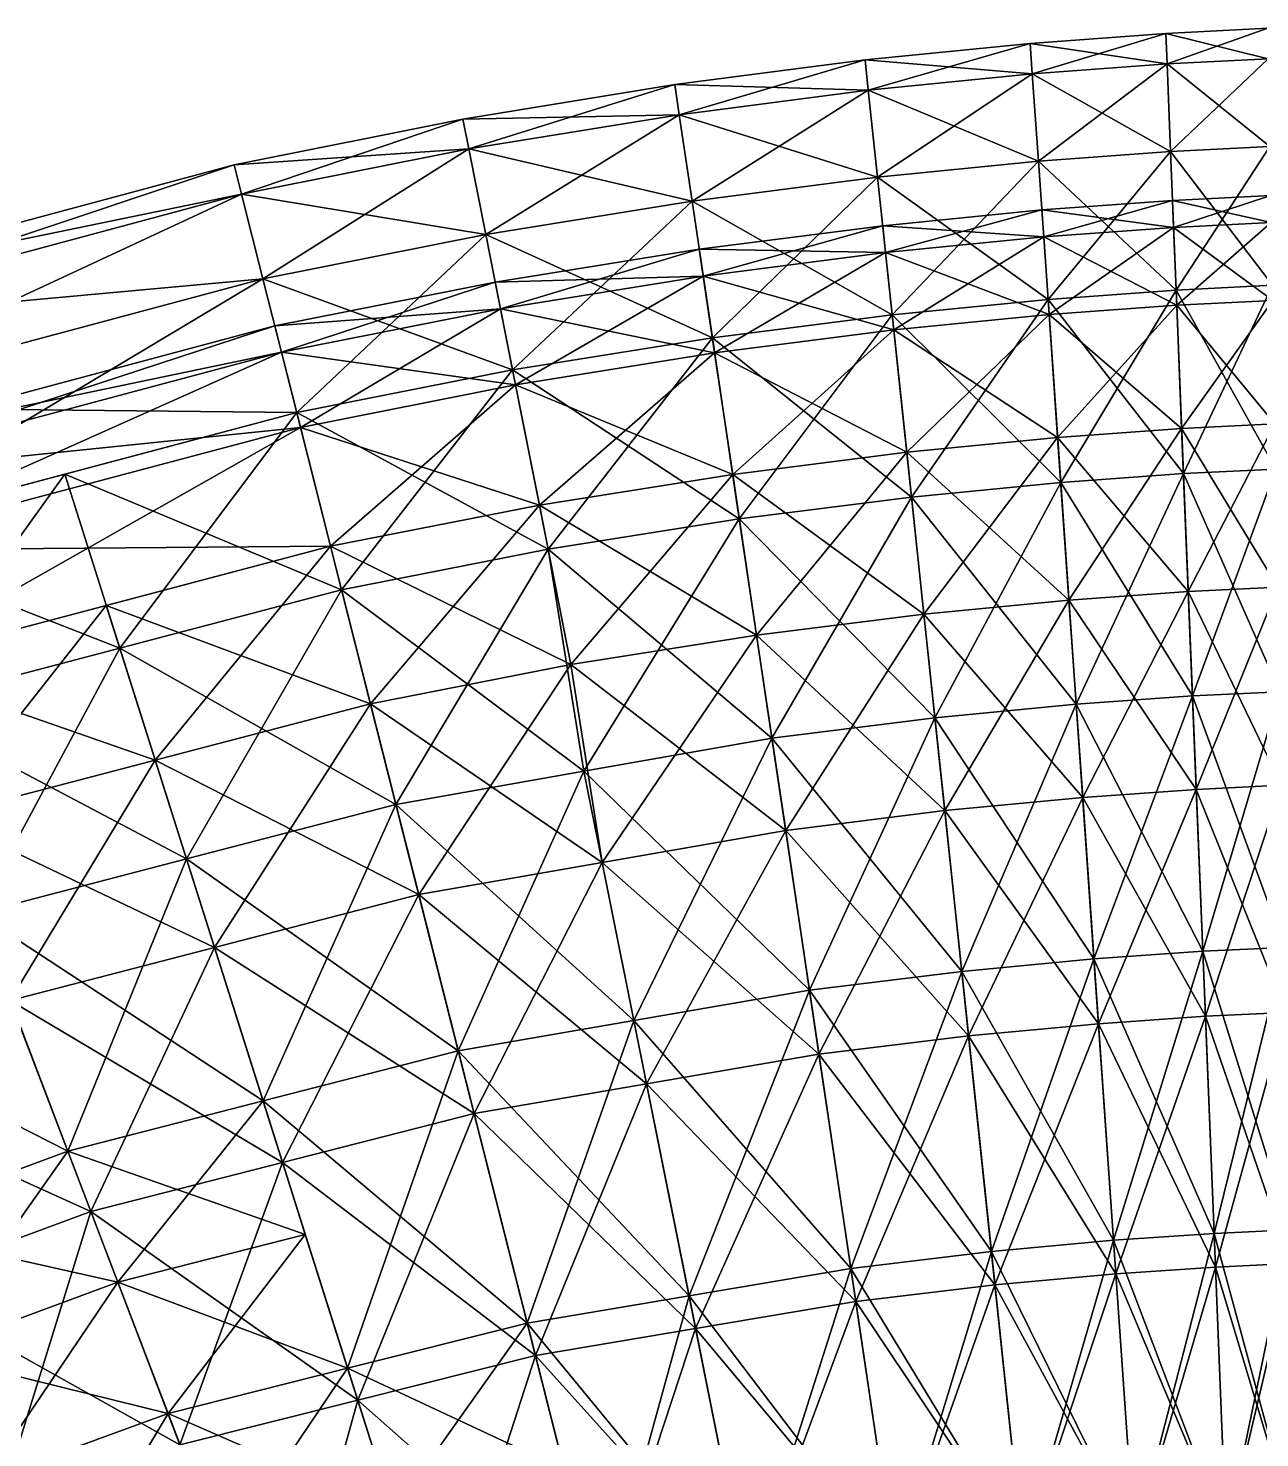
# Model space of a CAD drawing. Extents: x -3.6 to 16, y -16 to 3.6.
# Drawn here: x 3.23 to 6.174, y 0.225 to 3.595 of the extents above; entities that cross this region are included whole.
import ezdxf

# ---------------------------------------------------------------- set-up
doc = ezdxf.new("R2010")
doc.units = 0

msp = doc.modelspace()

# ---------------------------------------------------------------- linework, layer by layer
at = {"layer": 'PipeA_Bend900', "color": 1}
for points in [[(5.9494, 3.5824), (5.6254, 3.5584), (5.9524, 3.5094, 0.7255)], [(5.6254, 3.5584), (5.9494, 3.5824), (5.6304, 3.4856, -0.7255)], [(5.9524, 3.5094, -0.7255), (5.6304, 3.4856, -0.7255), (5.9494, 3.5824)], [(6.1931, 3.5947), (5.9494, 3.5824), (6.1945, 3.5216, 0.7255)], [(5.9494, 3.5824), (6.1931, 3.5947), (5.9524, 3.5094, -0.7255)], [(5.9524, 3.5094, 0.7255), (6.1945, 3.5216, 0.7255), (5.9494, 3.5824)], [(6.1945, 3.5216, -0.7255), (5.9524, 3.5094, -0.7255), (6.1931, 3.5947)], [(5.6254, 3.5584), (5.2307, 3.5189), (5.6304, 3.4856, 0.7255)], [(5.2307, 3.5189), (5.6254, 3.5584), (5.2384, 3.4464, -0.7255)], [(5.6304, 3.4856, -0.7255), (5.2384, 3.4464, -0.7255), (5.6254, 3.5584)], [(5.6304, 3.4856, 0.7255), (5.9524, 3.5094, 0.7255), (5.6254, 3.5584)], [(5.2307, 3.5189), (4.7755, 3.4599), (5.2384, 3.4464, 0.7255)], [(4.7755, 3.4599), (5.2307, 3.5189), (4.7862, 3.3879, -0.7255)], [(5.2384, 3.4464, -0.7255), (4.7862, 3.3879, -0.7255), (5.2307, 3.5189)], [(5.2384, 3.4464, 0.7255), (5.6304, 3.4856, 0.7255), (5.2307, 3.5189)], [(5.9524, 3.5094, 0.7255), (5.6304, 3.4856, 0.7255), (5.9608, 3.3001, 1.4012)], [(5.6304, 3.4856, -0.7255), (5.9524, 3.5094, -0.7255), (5.645, 3.2768, -1.4012)], [(5.9608, 3.3001, -1.4012), (5.645, 3.2768, -1.4012), (5.9524, 3.5094, -0.7255)], [(6.1945, 3.5216, 0.7255), (5.9524, 3.5094, 0.7255), (6.1983, 3.312, 1.4012)], [(5.9524, 3.5094, -0.7255), (6.1945, 3.5216, -0.7255), (5.9608, 3.3001, -1.4012)], [(5.9608, 3.3001, 1.4012), (6.1983, 3.312, 1.4012), (5.9524, 3.5094, 0.7255)], [(6.1983, 3.312, -1.4012), (5.9608, 3.3001, -1.4012), (6.1945, 3.5216, -0.7255)], [(5.6304, 3.4856, 0.7255), (5.2384, 3.4464, 0.7255), (5.645, 3.2768, 1.4012)], [(5.2384, 3.4464, -0.7255), (5.6304, 3.4856, -0.7255), (5.2605, 3.2385, -1.4012)], [(5.645, 3.2768, -1.4012), (5.2605, 3.2385, -1.4012), (5.6304, 3.4856, -0.7255)], [(5.645, 3.2768, 1.4012), (5.9608, 3.3001, 1.4012), (5.6304, 3.4856, 0.7255)], [(4.7755, 3.4599), (4.2694, 3.3776), (4.7862, 3.3879, 0.7255)], [(4.2694, 3.3776), (4.7755, 3.4599), (4.2835, 3.3063, -0.7255)], [(4.7862, 3.3879, -0.7255), (4.2835, 3.3063, -0.7255), (4.7755, 3.4599)], [(4.7862, 3.3879, 0.7255), (5.2384, 3.4464, 0.7255), (4.7755, 3.4599)], [(5.2384, 3.4464, 0.7255), (4.7862, 3.3879, 0.7255), (5.2605, 3.2385, 1.4012)], [(4.7862, 3.3879, -0.7255), (5.2384, 3.4464, -0.7255), (4.8169, 3.1814, -1.4012)], [(5.2605, 3.2385, -1.4012), (4.8169, 3.1814, -1.4012), (5.2384, 3.4464, -0.7255)], [(5.2605, 3.2385, 1.4012), (5.645, 3.2768, 1.4012), (5.2384, 3.4464, 0.7255)], [(4.2694, 3.3776), (3.7223, 3.2681), (4.2835, 3.3063, 0.7255)], [(3.7223, 3.2681), (4.2694, 3.3776), (3.7401, 3.1976, -0.7255)], [(4.2835, 3.3063, -0.7255), (3.7401, 3.1976, -0.7255), (4.2694, 3.3776)], [(4.2835, 3.3063, 0.7255), (4.7862, 3.3879, 0.7255), (4.2694, 3.3776)], [(4.7862, 3.3879, 0.7255), (4.2835, 3.3063, 0.7255), (4.8169, 3.1814, 1.4012)], [(4.2835, 3.3063, -0.7255), (4.7862, 3.3879, -0.7255), (4.324, 3.1017, -1.4012)], [(4.8169, 3.1814, -1.4012), (4.324, 3.1017, -1.4012), (4.7862, 3.3879, -0.7255)], [(4.8169, 3.1814, 1.4012), (5.2605, 3.2385, 1.4012), (4.7862, 3.3879, 0.7255)], [(3.7401, 3.1976, 0.7255), (4.2835, 3.3063, 0.7255), (3.7223, 3.2681)], [(4.2835, 3.3063, 0.7255), (3.7401, 3.1976, 0.7255), (4.324, 3.1017, 1.4012)], [(3.7401, 3.1976, -0.7255), (4.2835, 3.3063, -0.7255), (3.7913, 2.9955, -1.4012)], [(4.324, 3.1017, -1.4012), (3.7913, 2.9955, -1.4012), (4.2835, 3.3063, -0.7255)], [(4.324, 3.1017, 1.4012), (4.8169, 3.1814, 1.4012), (4.2835, 3.3063, 0.7255)], [(6.1983, 3.312, 1.4012), (5.9608, 3.3001, 1.4012), (6.2044, 2.9803, 2.0127)], [(5.9608, 3.3001, -1.4012), (6.1983, 3.312, -1.4012), (5.9741, 2.9688, -2.0127)], [(6.2044, 2.9803, -2.0127), (5.9741, 2.9688, -2.0127), (6.1983, 3.312, -1.4012)], [(5.645, 3.2768, 1.4012), (5.2605, 3.2385, 1.4012), (5.668, 2.9464, 2.0127)], [(5.2605, 3.2385, -1.4012), (5.645, 3.2768, -1.4012), (5.2953, 2.9096, -2.0127)], [(5.668, 2.9464, -2.0127), (5.2953, 2.9096, -2.0127), (5.645, 3.2768, -1.4012)], [(5.9608, 3.3001, 1.4012), (5.645, 3.2768, 1.4012), (5.9741, 2.9688, 2.0127)], [(5.645, 3.2768, -1.4012), (5.9608, 3.3001, -1.4012), (5.668, 2.9464, -2.0127)], [(5.668, 2.9464, 2.0127), (5.9741, 2.9688, 2.0127), (5.645, 3.2768, 1.4012)], [(5.9741, 2.9688, -2.0127), (5.668, 2.9464, -2.0127), (5.9608, 3.3001, -1.4012)], [(5.9741, 2.9688, 2.0127), (6.2044, 2.9803, 2.0127), (5.9608, 3.3001, 1.4012)], [(3.7223, 3.2681), (2.5447, 2.9518), (3.7401, 3.1976, 0.7255)], [(2.5447, 2.9518), (3.7223, 3.2681), (2.5707, 2.8839, -0.7255)], [(3.7401, 3.1976, -0.7255), (2.5707, 2.8839, -0.7255), (3.7223, 3.2681)], [(5.2605, 3.2385, 1.4012), (4.8169, 3.1814, 1.4012), (5.2953, 2.9096, 2.0127)], [(4.8169, 3.1814, -1.4012), (5.2605, 3.2385, -1.4012), (4.8656, 2.8546, -2.0127)], [(5.2953, 2.9096, -2.0127), (4.8656, 2.8546, -2.0127), (5.2605, 3.2385, -1.4012)], [(5.2953, 2.9096, 2.0127), (5.668, 2.9464, 2.0127), (5.2605, 3.2385, 1.4012)], [(2.5707, 2.8839, 0.7255), (3.7401, 3.1976, 0.7255), (2.5447, 2.9518)], [(3.7401, 3.1976, 0.7255), (2.5707, 2.8839, 0.7255), (3.7913, 2.9955, 1.4012)], [(2.5707, 2.8839, -0.7255), (3.7401, 3.1976, -0.7255), (2.6451, 2.6891, -1.4012)], [(3.7913, 2.9955, -1.4012), (2.6451, 2.6891, -1.4012), (3.7401, 3.1976, -0.7255)], [(3.7913, 2.9955, 1.4012), (4.324, 3.1017, 1.4012), (3.7401, 3.1976, 0.7255)], [(4.8169, 3.1814, 1.4012), (4.324, 3.1017, 1.4012), (4.8656, 2.8546, 2.0127)], [(4.324, 3.1017, -1.4012), (4.8169, 3.1814, -1.4012), (4.388, 2.7779, -2.0127)], [(4.8656, 2.8546, -2.0127), (4.388, 2.7779, -2.0127), (4.8169, 3.1814, -1.4012)], [(4.8656, 2.8546, 2.0127), (5.2953, 2.9096, 2.0127), (4.8169, 3.1814, 1.4012)], [(5.9655, 3.1832), (5.6531, 3.1603), (5.9681, 3.1183, -0.6449)], [(5.6531, 3.1603), (5.9655, 3.1832), (5.6576, 3.0956, 0.6449)], [(5.9681, 3.1183, 0.6449), (5.6576, 3.0956, 0.6449), (5.9655, 3.1832)], [(6.2005, 3.195), (5.9655, 3.1832), (6.2017, 3.13, -0.6449)], [(5.9655, 3.1832), (6.2005, 3.195), (5.9681, 3.1183, 0.6449)], [(5.9681, 3.1183, -0.6449), (6.2017, 3.13, -0.6449), (5.9655, 3.1832)], [(6.2017, 3.13, 0.6449), (5.9681, 3.1183, 0.6449), (6.2005, 3.195)], [(5.6531, 3.1603), (5.2728, 3.1225), (5.6576, 3.0956, -0.6449)], [(5.2728, 3.1225), (5.6531, 3.1603), (5.2796, 3.0581, 0.6449)], [(5.6576, 3.0956, 0.6449), (5.2796, 3.0581, 0.6449), (5.6531, 3.1603)], [(5.6576, 3.0956, -0.6449), (5.9681, 3.1183, -0.6449), (5.6531, 3.1603)], [(4.324, 3.1017, 1.4012), (3.7913, 2.9955, 1.4012), (4.388, 2.7779, 2.0127)], [(3.7913, 2.9955, -1.4012), (4.324, 3.1017, -1.4012), (3.8722, 2.6758, -2.0127)], [(4.388, 2.7779, -2.0127), (3.8722, 2.6758, -2.0127), (4.324, 3.1017, -1.4012)], [(4.388, 2.7779, 2.0127), (4.8656, 2.8546, 2.0127), (4.324, 3.1017, 1.4012)], [(5.2728, 3.1225), (4.8341, 3.0661), (5.2796, 3.0581, -0.6449)], [(4.8341, 3.0661), (5.2728, 3.1225), (4.8436, 3.0021, 0.6449)], [(5.2796, 3.0581, 0.6449), (4.8436, 3.0021, 0.6449), (5.2728, 3.1225)], [(5.2796, 3.0581, -0.6449), (5.6576, 3.0956, -0.6449), (5.2728, 3.1225)], [(5.9681, 3.1183, -0.6449), (5.6576, 3.0956, -0.6449), (5.9756, 2.9322, -1.2455)], [(5.6576, 3.0956, 0.6449), (5.9681, 3.1183, 0.6449), (5.6705, 2.91, 1.2455)], [(5.9756, 2.9322, 1.2455), (5.6705, 2.91, 1.2455), (5.9681, 3.1183, 0.6449)], [(6.2017, 3.13, -0.6449), (5.9681, 3.1183, -0.6449), (6.2051, 2.9437, -1.2455)], [(5.9681, 3.1183, 0.6449), (6.2017, 3.13, 0.6449), (5.9756, 2.9322, 1.2455)], [(5.9756, 2.9322, -1.2455), (6.2051, 2.9437, -1.2455), (5.9681, 3.1183, -0.6449)], [(6.2051, 2.9437, 1.2455), (5.9756, 2.9322, 1.2455), (6.2017, 3.13, 0.6449)], [(5.6576, 3.0956, -0.6449), (5.2796, 3.0581, -0.6449), (5.6705, 2.91, -1.2455)], [(5.2796, 3.0581, 0.6449), (5.6576, 3.0956, 0.6449), (5.2992, 2.8733, 1.2455)], [(5.6705, 2.91, 1.2455), (5.2992, 2.8733, 1.2455), (5.6576, 3.0956, 0.6449)], [(5.6705, 2.91, -1.2455), (5.9756, 2.9322, -1.2455), (5.6576, 3.0956, -0.6449)], [(4.8341, 3.0661), (4.3466, 2.9875), (4.8436, 3.0021, -0.6449)], [(4.3466, 2.9875), (4.8341, 3.0661), (4.3591, 2.924, 0.6449)], [(4.8436, 3.0021, 0.6449), (4.3591, 2.924, 0.6449), (4.8341, 3.0661)], [(4.8436, 3.0021, -0.6449), (5.2796, 3.0581, -0.6449), (4.8341, 3.0661)], [(5.2796, 3.0581, -0.6449), (4.8436, 3.0021, -0.6449), (5.2992, 2.8733, -1.2455)], [(4.8436, 3.0021, 0.6449), (5.2796, 3.0581, 0.6449), (4.8709, 2.8185, 1.2455)], [(5.2992, 2.8733, 1.2455), (4.8709, 2.8185, 1.2455), (5.2796, 3.0581, 0.6449)], [(5.2992, 2.8733, -1.2455), (5.6705, 2.91, -1.2455), (5.2796, 3.0581, -0.6449)], [(4.3591, 2.924, -0.6449), (4.8436, 3.0021, -0.6449), (4.3466, 2.9875)], [(4.8436, 3.0021, -0.6449), (4.3591, 2.924, -0.6449), (4.8709, 2.8185, -1.2455)], [(4.3591, 2.924, 0.6449), (4.8436, 3.0021, 0.6449), (4.3951, 2.7422, 1.2455)], [(4.8709, 2.8185, 1.2455), (4.3951, 2.7422, 1.2455), (4.8436, 3.0021, 0.6449)], [(4.8709, 2.8185, -1.2455), (5.2992, 2.8733, -1.2455), (4.8436, 3.0021, -0.6449)], [(2.6451, 2.6891, 1.4012), (3.7913, 2.9955, 1.4012), (2.5707, 2.8839, 0.7255)], [(3.7913, 2.9955, 1.4012), (2.6451, 2.6891, 1.4012), (3.8722, 2.6758, 2.0127)], [(2.6451, 2.6891, -1.4012), (3.7913, 2.9955, -1.4012), (2.7628, 2.381, -2.0127)], [(3.8722, 2.6758, -2.0127), (2.7628, 2.381, -2.0127), (3.7913, 2.9955, -1.4012)], [(3.8722, 2.6758, 2.0127), (4.388, 2.7779, 2.0127), (3.7913, 2.9955, 1.4012)], [(4.3466, 2.9875), (3.8198, 2.8828), (4.3591, 2.924, -0.6449)], [(3.8198, 2.8828), (4.3466, 2.9875), (3.8356, 2.8201, 0.6449)], [(4.3591, 2.924, 0.6449), (3.8356, 2.8201, 0.6449), (4.3466, 2.9875)], [(5.9741, 2.9688, 2.0127), (5.668, 2.9464, 2.0127), (5.9918, 2.5301, 2.5455)], [(5.668, 2.9464, -2.0127), (5.9741, 2.9688, -2.0127), (5.6984, 2.5089, -2.5454)], [(5.9918, 2.5301, -2.5454), (5.6984, 2.5089, -2.5454), (5.9741, 2.9688, -2.0127)], [(6.2044, 2.9803, 2.0127), (5.9741, 2.9688, 2.0127), (6.2125, 2.5409, 2.5455)], [(5.9741, 2.9688, -2.0127), (6.2044, 2.9803, -2.0127), (5.9918, 2.5301, -2.5454)], [(5.9918, 2.5301, 2.5455), (6.2125, 2.5409, 2.5455), (5.9741, 2.9688, 2.0127)], [(6.2125, 2.5409, -2.5454), (5.9918, 2.5301, -2.5454), (6.2044, 2.9803, -2.0127)], [(5.668, 2.9464, 2.0127), (5.2953, 2.9096, 2.0127), (5.6984, 2.5089, 2.5455)], [(5.2953, 2.9096, -2.0127), (5.668, 2.9464, -2.0127), (5.3415, 2.4739, -2.5454)], [(5.6984, 2.5089, -2.5454), (5.3415, 2.4739, -2.5454), (5.668, 2.9464, -2.0127)], [(5.6984, 2.5089, 2.5455), (5.9918, 2.5301, 2.5455), (5.668, 2.9464, 2.0127)], [(5.9756, 2.9322, -1.2455), (5.6705, 2.91, -1.2455), (5.9874, 2.6378, -1.789)], [(5.6705, 2.91, 1.2455), (5.9756, 2.9322, 1.2455), (5.691, 2.6163, 1.7891)], [(5.9874, 2.6378, 1.7891), (5.691, 2.6163, 1.7891), (5.9756, 2.9322, 1.2455)], [(6.2051, 2.9437, -1.2455), (5.9756, 2.9322, -1.2455), (6.2105, 2.6488, -1.789)], [(5.9756, 2.9322, 1.2455), (6.2051, 2.9437, 1.2455), (5.9874, 2.6378, 1.7891)], [(5.9874, 2.6378, -1.789), (6.2105, 2.6488, -1.789), (5.9756, 2.9322, -1.2455)], [(6.2105, 2.6488, 1.7891), (5.9874, 2.6378, 1.7891), (6.2051, 2.9437, 1.2455)], [(3.8356, 2.8201, -0.6449), (4.3591, 2.924, -0.6449), (3.8198, 2.8828)], [(4.3591, 2.924, -0.6449), (3.8356, 2.8201, -0.6449), (4.3951, 2.7422, -1.2455)], [(3.8356, 2.8201, 0.6449), (4.3591, 2.924, 0.6449), (3.8811, 2.6405, 1.2455)], [(4.3951, 2.7422, 1.2455), (3.8811, 2.6405, 1.2455), (4.3591, 2.924, 0.6449)], [(4.3951, 2.7422, -1.2455), (4.8709, 2.8185, -1.2455), (4.3591, 2.924, -0.6449)], [(5.2953, 2.9096, 2.0127), (4.8656, 2.8546, 2.0127), (5.3415, 2.4739, 2.5455)], [(4.8656, 2.8546, -2.0127), (5.2953, 2.9096, -2.0127), (4.93, 2.4218, -2.5454)], [(5.3415, 2.4739, -2.5454), (4.93, 2.4218, -2.5454), (5.2953, 2.9096, -2.0127)], [(5.3415, 2.4739, 2.5455), (5.6984, 2.5089, 2.5455), (5.2953, 2.9096, 2.0127)], [(5.6705, 2.91, -1.2455), (5.2992, 2.8733, -1.2455), (5.691, 2.6163, -1.789)], [(5.2992, 2.8733, 1.2455), (5.6705, 2.91, 1.2455), (5.3302, 2.5809, 1.7891)], [(5.691, 2.6163, 1.7891), (5.3302, 2.5809, 1.7891), (5.6705, 2.91, 1.2455)], [(5.691, 2.6163, -1.789), (5.9874, 2.6378, -1.789), (5.6705, 2.91, -1.2455)], [(3.8198, 2.8828), (2.6866, 2.5805), (3.8356, 2.8201, -0.6449)], [(2.6866, 2.5805), (3.8198, 2.8828), (2.7097, 2.5201, 0.6449)], [(3.8356, 2.8201, 0.6449), (2.7097, 2.5201, 0.6449), (3.8198, 2.8828)], [(5.2992, 2.8733, -1.2455), (4.8709, 2.8185, -1.2455), (5.3302, 2.5809, -1.789)], [(4.8709, 2.8185, 1.2455), (5.2992, 2.8733, 1.2455), (4.9141, 2.5281, 1.7891)], [(5.3302, 2.5809, 1.7891), (4.9141, 2.5281, 1.7891), (5.2992, 2.8733, 1.2455)], [(5.3302, 2.5809, -1.789), (5.691, 2.6163, -1.789), (5.2992, 2.8733, -1.2455)], [(4.8656, 2.8546, 2.0127), (4.388, 2.7779, 2.0127), (4.93, 2.4218, 2.5455)], [(4.388, 2.7779, -2.0127), (4.8656, 2.8546, -2.0127), (4.4729, 2.3491, -2.5454)], [(4.93, 2.4218, -2.5454), (4.4729, 2.3491, -2.5454), (4.8656, 2.8546, -2.0127)], [(4.93, 2.4218, 2.5455), (5.3415, 2.4739, 2.5455), (4.8656, 2.8546, 2.0127)], [(2.7097, 2.5201, -0.6449), (3.8356, 2.8201, -0.6449), (2.6866, 2.5805)], [(3.8356, 2.8201, -0.6449), (2.7097, 2.5201, -0.6449), (3.8811, 2.6405, -1.2455)], [(2.7097, 2.5201, 0.6449), (3.8356, 2.8201, 0.6449), (2.7758, 2.347, 1.2455)], [(3.8811, 2.6405, 1.2455), (2.7758, 2.347, 1.2455), (3.8356, 2.8201, 0.6449)], [(3.8811, 2.6405, -1.2455), (4.3951, 2.7422, -1.2455), (3.8356, 2.8201, -0.6449)], [(4.8709, 2.8185, -1.2455), (4.3951, 2.7422, -1.2455), (4.9141, 2.5281, -1.789)], [(4.3951, 2.7422, 1.2455), (4.8709, 2.8185, 1.2455), (4.4521, 2.4544, 1.7891)], [(4.9141, 2.5281, 1.7891), (4.4521, 2.4544, 1.7891), (4.8709, 2.8185, 1.2455)], [(4.9141, 2.5281, -1.789), (5.3302, 2.5809, -1.789), (4.8709, 2.8185, -1.2455)], [(4.388, 2.7779, 2.0127), (3.8722, 2.6758, 2.0127), (4.4729, 2.3491, 2.5455)], [(3.8722, 2.6758, -2.0127), (4.388, 2.7779, -2.0127), (3.9793, 2.2523, -2.5454)], [(4.4729, 2.3491, -2.5454), (3.9793, 2.2523, -2.5454), (4.388, 2.7779, -2.0127)], [(4.4729, 2.3491, 2.5455), (4.93, 2.4218, 2.5455), (4.388, 2.7779, 2.0127)], [(4.3951, 2.7422, -1.2455), (3.8811, 2.6405, -1.2455), (4.4521, 2.4544, -1.789)], [(3.8811, 2.6405, 1.2455), (4.3951, 2.7422, 1.2455), (3.953, 2.3563, 1.7891)], [(4.4521, 2.4544, 1.7891), (3.953, 2.3563, 1.7891), (4.3951, 2.7422, 1.2455)], [(4.4521, 2.4544, -1.789), (4.9141, 2.5281, -1.789), (4.3951, 2.7422, -1.2455)], [(2.7628, 2.381, 2.0127), (3.8722, 2.6758, 2.0127), (2.6451, 2.6891, 1.4012)], [(3.8722, 2.6758, 2.0127), (3.3175, 2.5284, 2.0127), (3.9793, 2.2523, 2.5455)], [(3.3175, 2.5284, -2.0127), (3.8722, 2.6758, -2.0127), (3.449, 2.1126, -2.5454)], [(3.9793, 2.2523, -2.5454), (3.449, 2.1126, -2.5454), (3.8722, 2.6758, -2.0127)], [(3.9793, 2.2523, 2.5455), (4.4729, 2.3491, 2.5455), (3.8722, 2.6758, 2.0127)], [(2.7758, 2.347, -1.2455), (3.8811, 2.6405, -1.2455), (2.7097, 2.5201, -0.6449)], [(3.8811, 2.6405, -1.2455), (2.7758, 2.347, -1.2455), (3.953, 2.3563, -1.789)], [(2.7758, 2.347, 1.2455), (3.8811, 2.6405, 1.2455), (2.8805, 2.073, 1.7891)], [(3.953, 2.3563, 1.7891), (2.8805, 2.073, 1.7891), (3.8811, 2.6405, 1.2455)], [(3.953, 2.3563, -1.789), (4.4521, 2.4544, -1.789), (3.8811, 2.6405, -1.2455)], [(5.9874, 2.6378, -1.789), (5.691, 2.6163, -1.789), (6.0031, 2.2478, -2.2626)], [(5.691, 2.6163, 1.7891), (5.9874, 2.6378, 1.7891), (5.718, 2.2273, 2.2627)], [(6.0031, 2.2478, 2.2627), (5.718, 2.2273, 2.2627), (5.9874, 2.6378, 1.7891)], [(6.2105, 2.6488, -1.789), (5.9874, 2.6378, -1.789), (6.2177, 2.2583, -2.2626)], [(5.9874, 2.6378, 1.7891), (6.2105, 2.6488, 1.7891), (6.0031, 2.2478, 2.2627)], [(6.0031, 2.2478, -2.2626), (6.2177, 2.2583, -2.2626), (5.9874, 2.6378, -1.789)], [(6.2177, 2.2583, 2.2627), (6.0031, 2.2478, 2.2627), (6.2105, 2.6488, 1.7891)], [(5.691, 2.6163, -1.789), (5.3302, 2.5809, -1.789), (5.718, 2.2273, -2.2626)], [(5.3302, 2.5809, 1.7891), (5.691, 2.6163, 1.7891), (5.3712, 2.1936, 2.2627)], [(5.718, 2.2273, 2.2627), (5.3712, 2.1936, 2.2627), (5.691, 2.6163, 1.7891)], [(5.718, 2.2273, -2.2626), (6.0031, 2.2478, -2.2626), (5.691, 2.6163, -1.789)], [(5.3302, 2.5809, -1.789), (4.9141, 2.5281, -1.789), (5.3712, 2.1936, -2.2626)], [(4.9141, 2.5281, 1.7891), (5.3302, 2.5809, 1.7891), (4.9714, 2.1434, 2.2627)], [(5.3712, 2.1936, 2.2627), (4.9714, 2.1434, 2.2627), (5.3302, 2.5809, 1.7891)], [(5.3712, 2.1936, -2.2626), (5.718, 2.2273, -2.2626), (5.3302, 2.5809, -1.789)], [(3.3175, 2.5284, 2.0127), (2.7628, 2.381, 2.0127), (3.449, 2.1126, 2.5455)], [(2.7628, 2.381, -2.0127), (3.3175, 2.5284, -2.0127), (2.9187, 1.9728, -2.5454)], [(3.449, 2.1126, -2.5454), (2.9187, 1.9728, -2.5454), (3.3175, 2.5284, -2.0127)], [(3.449, 2.1126, 2.5455), (3.9793, 2.2523, 2.5455), (3.3175, 2.5284, 2.0127)], [(4.9141, 2.5281, -1.789), (4.4521, 2.4544, -1.789), (4.9714, 2.1434, -2.2626)], [(4.4521, 2.4544, 1.7891), (4.9141, 2.5281, 1.7891), (4.5275, 2.0732, 2.2627)], [(4.9714, 2.1434, 2.2627), (4.5275, 2.0732, 2.2627), (4.9141, 2.5281, 1.7891)], [(4.9714, 2.1434, -2.2626), (5.3712, 2.1936, -2.2626), (4.9141, 2.5281, -1.789)], [(5.9918, 2.5301, 2.5455), (5.6984, 2.5089, 2.5455), (6.0132, 1.9983, 2.9851)], [(5.6984, 2.5089, -2.5454), (5.9918, 2.5301, -2.5454), (5.7354, 1.9785, -2.985)], [(6.0132, 1.9983, -2.985), (5.7354, 1.9785, -2.985), (5.9918, 2.5301, -2.5454)], [(6.2125, 2.5409, 2.5455), (5.9918, 2.5301, 2.5455), (6.2223, 2.0085, 2.9851)], [(5.9918, 2.5301, -2.5454), (6.2125, 2.5409, -2.5454), (6.0132, 1.9983, -2.985)], [(6.0132, 1.9983, 2.9851), (6.2223, 2.0085, 2.9851), (5.9918, 2.5301, 2.5455)], [(6.2223, 2.0085, -2.985), (6.0132, 1.9983, -2.985), (6.2125, 2.5409, -2.5454)], [(5.6984, 2.5089, 2.5455), (5.3415, 2.4739, 2.5455), (5.7354, 1.9785, 2.9851)], [(5.3415, 2.4739, -2.5454), (5.6984, 2.5089, -2.5454), (5.3974, 1.9459, -2.985)], [(5.7354, 1.9785, -2.985), (5.3974, 1.9459, -2.985), (5.6984, 2.5089, -2.5454)], [(5.7354, 1.9785, 2.9851), (6.0132, 1.9983, 2.9851), (5.6984, 2.5089, 2.5455)], [(5.3415, 2.4739, 2.5455), (4.93, 2.4218, 2.5455), (5.3974, 1.9459, 2.9851)], [(4.93, 2.4218, -2.5454), (5.3415, 2.4739, -2.5454), (5.008, 1.8973, -2.985)], [(5.3974, 1.9459, -2.985), (5.008, 1.8973, -2.985), (5.3415, 2.4739, -2.5454)], [(5.3974, 1.9459, 2.9851), (5.7354, 1.9785, 2.9851), (5.3415, 2.4739, 2.5455)], [(4.4521, 2.4544, -1.789), (3.953, 2.3563, -1.789), (4.5275, 2.0732, -2.2626)], [(3.953, 2.3563, 1.7891), (4.4521, 2.4544, 1.7891), (4.0483, 1.9798, 2.2627)], [(4.5275, 2.0732, 2.2627), (4.0483, 1.9798, 2.2627), (4.4521, 2.4544, 1.7891)], [(4.5275, 2.0732, -2.2626), (4.9714, 2.1434, -2.2626), (4.4521, 2.4544, -1.789)], [(4.93, 2.4218, 2.5455), (4.4729, 2.3491, 2.5455), (5.008, 1.8973, 2.9851)], [(4.4729, 2.3491, -2.5454), (4.93, 2.4218, -2.5454), (4.5586, 1.8182, -2.985)], [(5.008, 1.8973, -2.985), (4.5586, 1.8182, -2.985), (4.93, 2.4218, -2.5454)], [(5.008, 1.8973, 2.9851), (5.3974, 1.9459, 2.9851), (4.93, 2.4218, 2.5455)], [(2.9187, 1.9728, 2.5455), (3.449, 2.1126, 2.5455), (2.7628, 2.381, 2.0127)], [(2.8805, 2.073, -1.789), (3.953, 2.3563, -1.789), (2.7758, 2.347, -1.2455)], [(3.953, 2.3563, -1.789), (3.4167, 2.2146, -1.789), (4.0483, 1.9798, -2.2626)], [(3.4167, 2.2146, 1.7891), (3.953, 2.3563, 1.7891), (3.5337, 1.845, 2.2627)], [(4.0483, 1.9798, 2.2627), (3.5337, 1.845, 2.2627), (3.953, 2.3563, 1.7891)], [(4.0483, 1.9798, -2.2626), (4.5275, 2.0732, -2.2626), (3.953, 2.3563, -1.789)], [(4.4729, 2.3491, 2.5455), (3.9793, 2.2523, 2.5455), (4.5586, 1.8182, 2.9851)], [(3.9793, 2.2523, -2.5454), (4.4729, 2.3491, -2.5454), (4.1092, 1.739, -2.985)], [(4.5586, 1.8182, -2.985), (4.1092, 1.739, -2.985), (4.4729, 2.3491, -2.5454)], [(4.5586, 1.8182, 2.9851), (5.008, 1.8973, 2.9851), (4.4729, 2.3491, 2.5455)], [(6.2177, 2.2583, -2.2626), (6.0031, 2.2478, -2.2626), (6.2264, 1.7849, -2.6534)], [(6.0031, 2.2478, 2.2627), (6.2177, 2.2583, 2.2627), (6.0222, 1.7751, 2.6534)], [(6.2264, 1.7849, 2.6534), (6.0222, 1.7751, 2.6534), (6.2177, 2.2583, 2.2627)], [(3.9793, 2.2523, 2.5455), (3.449, 2.1126, 2.5455), (4.1092, 1.739, 2.9851)], [(3.449, 2.1126, -2.5454), (3.9793, 2.2523, -2.5454), (3.6085, 1.6086, -2.985)], [(4.1092, 1.739, -2.985), (3.6085, 1.6086, -2.985), (3.9793, 2.2523, -2.5454)], [(4.1092, 1.739, 2.9851), (4.5586, 1.8182, 2.9851), (3.9793, 2.2523, 2.5455)], [(5.718, 2.2273, -2.2626), (5.3712, 2.1936, -2.2626), (5.7509, 1.7559, -2.6534)], [(5.3712, 2.1936, 2.2627), (5.718, 2.2273, 2.2627), (5.4209, 1.7243, 2.6534)], [(5.7509, 1.7559, 2.6534), (5.4209, 1.7243, 2.6534), (5.718, 2.2273, 2.2627)], [(6.0031, 2.2478, -2.2626), (5.718, 2.2273, -2.2626), (6.0222, 1.7751, -2.6534)], [(5.718, 2.2273, 2.2627), (6.0031, 2.2478, 2.2627), (5.7509, 1.7559, 2.6534)], [(5.7509, 1.7559, -2.6534), (6.0222, 1.7751, -2.6534), (5.718, 2.2273, -2.2626)], [(6.0222, 1.7751, 2.6534), (5.7509, 1.7559, 2.6534), (6.0031, 2.2478, 2.2627)], [(6.0222, 1.7751, -2.6534), (6.2264, 1.7849, -2.6534), (6.0031, 2.2478, -2.2626)], [(3.4167, 2.2146, -1.789), (2.8805, 2.073, -1.789), (3.5337, 1.845, -2.2626)], [(2.8805, 2.073, 1.7891), (3.4167, 2.2146, 1.7891), (3.0191, 1.7102, 2.2627)], [(3.5337, 1.845, 2.2627), (3.0191, 1.7102, 2.2627), (3.4167, 2.2146, 1.7891)], [(3.5337, 1.845, -2.2626), (4.0483, 1.9798, -2.2626), (3.4167, 2.2146, -1.789)], [(5.3712, 2.1936, -2.2626), (4.9714, 2.1434, -2.2626), (5.4209, 1.7243, -2.6534)], [(4.9714, 2.1434, 2.2627), (5.3712, 2.1936, 2.2627), (5.0408, 1.6771, 2.6534)], [(5.4209, 1.7243, 2.6534), (5.0408, 1.6771, 2.6534), (5.3712, 2.1936, 2.2627)], [(5.4209, 1.7243, -2.6534), (5.7509, 1.7559, -2.6534), (5.3712, 2.1936, -2.2626)], [(4.9714, 2.1434, -2.2626), (4.5275, 2.0732, -2.2626), (5.0408, 1.6771, -2.6534)], [(4.5275, 2.0732, 2.2627), (4.9714, 2.1434, 2.2627), (4.6022, 1.6003, 2.6534)], [(5.0408, 1.6771, 2.6534), (4.6022, 1.6003, 2.6534), (4.9714, 2.1434, 2.2627)], [(5.0408, 1.6771, -2.6534), (5.4209, 1.7243, -2.6534), (4.9714, 2.1434, -2.2626)], [(3.449, 2.1126, 2.5455), (2.9187, 1.9728, 2.5455), (3.6085, 1.6086, 2.9851)], [(2.9187, 1.9728, -2.5454), (3.449, 2.1126, -2.5454), (3.1077, 1.4782, -2.985)], [(3.6085, 1.6086, -2.985), (3.1077, 1.4782, -2.985), (3.449, 2.1126, -2.5454)], [(3.6085, 1.6086, 2.9851), (4.1092, 1.739, 2.9851), (3.449, 2.1126, 2.5455)], [(3.0191, 1.7102, -2.2626), (3.5337, 1.845, -2.2626), (2.8805, 2.073, -1.789)], [(4.5275, 2.0732, -2.2626), (4.0483, 1.9798, -2.2626), (4.6022, 1.6003, -2.6534)], [(4.0483, 1.9798, 2.2627), (4.5275, 2.0732, 2.2627), (4.1637, 1.5236, 2.6534)], [(4.6022, 1.6003, 2.6534), (4.1637, 1.5236, 2.6534), (4.5275, 2.0732, 2.2627)], [(4.6022, 1.6003, -2.6534), (5.0408, 1.6771, -2.6534), (4.5275, 2.0732, -2.2626)], [(6.0132, 1.9983, 2.9851), (5.7354, 1.9785, 2.9851), (6.0377, 1.388, 3.317)], [(5.7354, 1.9785, -2.985), (6.0132, 1.9983, -2.985), (5.7777, 1.3698, -3.3169)], [(6.0377, 1.388, -3.3169), (5.7777, 1.3698, -3.3169), (6.0132, 1.9983, -2.985)], [(6.2223, 2.0085, 2.9851), (6.0132, 1.9983, 2.9851), (6.2335, 1.3973, 3.317)], [(6.0132, 1.9983, -2.985), (6.2223, 2.0085, -2.985), (6.0377, 1.388, -3.3169)], [(6.0377, 1.388, 3.317), (6.2335, 1.3973, 3.317), (6.0132, 1.9983, 2.9851)], [(6.2335, 1.3973, -3.3169), (6.0377, 1.388, -3.3169), (6.2223, 2.0085, -2.985)], [(3.1077, 1.4782, 2.9851), (3.6085, 1.6086, 2.9851), (2.9187, 1.9728, 2.5455)], [(4.0483, 1.9798, -2.2626), (3.5337, 1.845, -2.2626), (4.1637, 1.5236, -2.6534)], [(3.5337, 1.845, 2.2627), (4.0483, 1.9798, 2.2627), (3.6754, 1.397, 2.6534)], [(4.1637, 1.5236, 2.6534), (3.6754, 1.397, 2.6534), (4.0483, 1.9798, 2.2627)], [(4.1637, 1.5236, -2.6534), (4.6022, 1.6003, -2.6534), (4.0483, 1.9798, -2.2626)], [(5.7354, 1.9785, 2.9851), (5.3974, 1.9459, 2.9851), (5.7777, 1.3698, 3.317)], [(5.3974, 1.9459, -2.985), (5.7354, 1.9785, -2.985), (5.4617, 1.3399, -3.3169)], [(5.7777, 1.3698, -3.3169), (5.4617, 1.3399, -3.3169), (5.7354, 1.9785, -2.985)], [(5.7777, 1.3698, 3.317), (6.0377, 1.388, 3.317), (5.7354, 1.9785, 2.9851)], [(5.3974, 1.9459, 2.9851), (5.008, 1.8973, 2.9851), (5.4617, 1.3399, 3.317)], [(5.008, 1.8973, -2.985), (5.3974, 1.9459, -2.985), (5.0976, 1.2952, -3.3169)], [(5.4617, 1.3399, -3.3169), (5.0976, 1.2952, -3.3169), (5.3974, 1.9459, -2.985)], [(5.4617, 1.3399, 3.317), (5.7777, 1.3698, 3.317), (5.3974, 1.9459, 2.9851)], [(5.008, 1.8973, 2.9851), (4.5586, 1.8182, 2.9851), (5.0976, 1.2952, 3.317)], [(4.5586, 1.8182, -2.985), (5.008, 1.8973, -2.985), (4.6779, 1.2226, -3.3169)], [(5.0976, 1.2952, -3.3169), (4.6779, 1.2226, -3.3169), (5.008, 1.8973, -2.985)], [(5.0976, 1.2952, 3.317), (5.4617, 1.3399, 3.317), (5.008, 1.8973, 2.9851)], [(3.5337, 1.845, -2.2626), (3.0191, 1.7102, -2.2626), (3.6754, 1.397, -2.6534)], [(3.0191, 1.7102, 2.2627), (3.5337, 1.845, 2.2627), (3.1871, 1.2705, 2.6534)], [(3.6754, 1.397, 2.6534), (3.1871, 1.2705, 2.6534), (3.5337, 1.845, 2.2627)], [(3.6754, 1.397, -2.6534), (4.1637, 1.5236, -2.6534), (3.5337, 1.845, -2.2626)], [(4.5586, 1.8182, 2.9851), (4.1092, 1.739, 2.9851), (4.6779, 1.2226, 3.317)], [(4.1092, 1.739, -2.985), (4.5586, 1.8182, -2.985), (4.2582, 1.1499, -3.3169)], [(4.6779, 1.2226, -3.3169), (4.2582, 1.1499, -3.3169), (4.5586, 1.8182, -2.985)], [(4.6779, 1.2226, 3.317), (5.0976, 1.2952, 3.317), (4.5586, 1.8182, 2.9851)], [(5.7509, 1.7559, -2.6534), (5.4209, 1.7243, -2.6534), (5.7885, 1.2148, -2.9484)], [(5.4209, 1.7243, 2.6534), (5.7509, 1.7559, 2.6534), (5.478, 1.1856, 2.9485)], [(5.7885, 1.2148, 2.9485), (5.478, 1.1856, 2.9485), (5.7509, 1.7559, 2.6534)], [(6.0222, 1.7751, -2.6534), (5.7509, 1.7559, -2.6534), (6.044, 1.2326, -2.9484)], [(5.7509, 1.7559, 2.6534), (6.0222, 1.7751, 2.6534), (5.7885, 1.2148, 2.9485)], [(5.7885, 1.2148, -2.9484), (6.044, 1.2326, -2.9484), (5.7509, 1.7559, -2.6534)], [(6.044, 1.2326, 2.9485), (5.7885, 1.2148, 2.9485), (6.0222, 1.7751, 2.6534)], [(6.2264, 1.7849, -2.6534), (6.0222, 1.7751, -2.6534), (6.2364, 1.2417, -2.9484)], [(6.0222, 1.7751, 2.6534), (6.2264, 1.7849, 2.6534), (6.044, 1.2326, 2.9485)], [(6.044, 1.2326, -2.9484), (6.2364, 1.2417, -2.9484), (6.0222, 1.7751, -2.6534)], [(6.2364, 1.2417, 2.9485), (6.044, 1.2326, 2.9485), (6.2264, 1.7849, 2.6534)], [(4.1092, 1.739, 2.9851), (3.6085, 1.6086, 2.9851), (4.2582, 1.1499, 3.317)], [(3.6085, 1.6086, -2.985), (4.1092, 1.739, -2.985), (3.7914, 1.0302, -3.3169)], [(4.2582, 1.1499, -3.3169), (3.7914, 1.0302, -3.3169), (4.1092, 1.739, -2.985)], [(4.2582, 1.1499, 3.317), (4.6779, 1.2226, 3.317), (4.1092, 1.739, 2.9851)], [(5.4209, 1.7243, -2.6534), (5.0408, 1.6771, -2.6534), (5.478, 1.1856, -2.9484)], [(5.0408, 1.6771, 2.6534), (5.4209, 1.7243, 2.6534), (5.1204, 1.1419, 2.9485)], [(5.478, 1.1856, 2.9485), (5.1204, 1.1419, 2.9485), (5.4209, 1.7243, 2.6534)], [(5.478, 1.1856, -2.9484), (5.7885, 1.2148, -2.9484), (5.4209, 1.7243, -2.6534)], [(3.1871, 1.2705, -2.6534), (3.6754, 1.397, -2.6534), (3.0191, 1.7102, -2.2626)], [(5.0408, 1.6771, -2.6534), (4.6022, 1.6003, -2.6534), (5.1204, 1.1419, -2.9484)], [(4.6022, 1.6003, 2.6534), (5.0408, 1.6771, 2.6534), (4.7083, 1.0709, 2.9485)], [(5.1204, 1.1419, 2.9485), (4.7083, 1.0709, 2.9485), (5.0408, 1.6771, 2.6534)], [(5.1204, 1.1419, -2.9484), (5.478, 1.1856, -2.9484), (5.0408, 1.6771, -2.6534)], [(3.6085, 1.6086, 2.9851), (3.1077, 1.4782, 2.9851), (3.7914, 1.0302, 3.317)], [(3.1077, 1.4782, -2.985), (3.6085, 1.6086, -2.985), (3.3246, 0.9104, -3.3169)], [(3.7914, 1.0302, -3.3169), (3.3246, 0.9104, -3.3169), (3.6085, 1.6086, -2.985)], [(3.7914, 1.0302, 3.317), (4.2582, 1.1499, 3.317), (3.6085, 1.6086, 2.9851)], [(4.6022, 1.6003, -2.6534), (4.1637, 1.5236, -2.6534), (4.7083, 1.0709, -2.9484)], [(4.1637, 1.5236, 2.6534), (4.6022, 1.6003, 2.6534), (4.2962, 0.9999, 2.9485)], [(4.7083, 1.0709, 2.9485), (4.2962, 0.9999, 2.9485), (4.6022, 1.6003, 2.6534)], [(4.7083, 1.0709, -2.9484), (5.1204, 1.1419, -2.9484), (4.6022, 1.6003, -2.6534)], [(4.1637, 1.5236, -2.6534), (3.6754, 1.397, -2.6534), (4.2962, 0.9999, -2.9484)], [(3.6754, 1.397, 2.6534), (4.1637, 1.5236, 2.6534), (3.838, 0.8829, 2.9485)], [(4.2962, 0.9999, 2.9485), (3.838, 0.8829, 2.9485), (4.1637, 1.5236, 2.6534)], [(4.2962, 0.9999, -2.9484), (4.7083, 1.0709, -2.9484), (4.1637, 1.5236, -2.6534)], [(3.1077, 1.4782, 2.9851), (2.5901, 1.2836, 2.9851), (3.3246, 0.9104, 3.317)], [(3.3246, 0.9104, -3.3169), (2.8432, 0.7317, -3.3169), (3.1077, 1.4782, -2.985)], [(3.3246, 0.9104, 3.317), (3.7914, 1.0302, 3.317), (3.1077, 1.4782, 2.9851)], [(3.6754, 1.397, -2.6534), (3.1871, 1.2705, -2.6534), (3.838, 0.8829, -2.9484)], [(3.1871, 1.2705, 2.6534), (3.6754, 1.397, 2.6534), (3.3799, 0.7658, 2.9485)], [(3.838, 0.8829, 2.9485), (3.3799, 0.7658, 2.9485), (3.6754, 1.397, 2.6534)], [(3.838, 0.8829, -2.9484), (4.2962, 0.9999, -2.9484), (3.6754, 1.397, -2.6534)], [(6.0377, 1.388, 3.317), (5.7777, 1.3698, 3.317), (6.0649, 0.7136, 3.5268)], [(5.7777, 1.3698, -3.3169), (6.0377, 1.388, -3.3169), (5.8246, 0.6972, -3.5267)], [(6.0649, 0.7136, -3.5267), (5.8246, 0.6972, -3.5267), (6.0377, 1.388, -3.3169)], [(6.2335, 1.3973, 3.317), (6.0377, 1.388, 3.317), (6.2459, 0.722, 3.5268)], [(6.0377, 1.388, -3.3169), (6.2335, 1.3973, -3.3169), (6.0649, 0.7136, -3.5267)], [(6.0649, 0.7136, 3.5268), (6.2459, 0.722, 3.5268), (6.0377, 1.388, 3.317)], [(6.2459, 0.722, -3.5267), (6.0649, 0.7136, -3.5267), (6.2335, 1.3973, -3.3169)], [(5.7777, 1.3698, 3.317), (5.4617, 1.3399, 3.317), (5.8246, 0.6972, 3.5268)], [(5.4617, 1.3399, -3.3169), (5.7777, 1.3698, -3.3169), (5.5326, 0.6702, -3.5267)], [(5.8246, 0.6972, -3.5267), (5.5326, 0.6702, -3.5267), (5.7777, 1.3698, -3.3169)], [(5.8246, 0.6972, 3.5268), (6.0649, 0.7136, 3.5268), (5.7777, 1.3698, 3.317)], [(5.4617, 1.3399, 3.317), (5.0976, 1.2952, 3.317), (5.5326, 0.6702, 3.5268)], [(5.0976, 1.2952, -3.3169), (5.4617, 1.3399, -3.3169), (5.1966, 0.6299, -3.5267)], [(5.5326, 0.6702, -3.5267), (5.1966, 0.6299, -3.5267), (5.4617, 1.3399, -3.3169)], [(5.5326, 0.6702, 3.5268), (5.8246, 0.6972, 3.5268), (5.4617, 1.3399, 3.317)], [(2.8432, 0.7317, 3.317), (3.3246, 0.9104, 3.317), (2.5901, 1.2836, 2.9851)], [(5.0976, 1.2952, 3.317), (4.6779, 1.2226, 3.317), (5.1966, 0.6299, 3.5268)], [(4.6779, 1.2226, -3.3169), (5.0976, 1.2952, -3.3169), (4.8098, 0.5644, -3.5267)], [(5.1966, 0.6299, -3.5267), (4.8098, 0.5644, -3.5267), (5.0976, 1.2952, -3.3169)], [(5.1966, 0.6299, 3.5268), (5.5326, 0.6702, 3.5268), (5.0976, 1.2952, 3.317)], [(3.1871, 1.2705, -2.6534), (2.6827, 1.0817, -2.6534), (3.3799, 0.7658, -2.9484)], [(3.3799, 0.7658, 2.9485), (2.9077, 0.5912, 2.9485), (3.1871, 1.2705, 2.6534)], [(3.3799, 0.7658, -2.9484), (3.838, 0.8829, -2.9484), (3.1871, 1.2705, -2.6534)], [(4.6779, 1.2226, 3.317), (4.2582, 1.1499, 3.317), (4.8098, 0.5644, 3.5268)], [(4.2582, 1.1499, -3.3169), (4.6779, 1.2226, -3.3169), (4.4229, 0.4989, -3.5267)], [(4.8098, 0.5644, -3.5267), (4.4229, 0.4989, -3.5267), (4.6779, 1.2226, -3.3169)], [(4.8098, 0.5644, 3.5268), (5.1966, 0.6299, 3.5268), (4.6779, 1.2226, 3.317)], [(5.7885, 1.2148, -2.9484), (5.478, 1.1856, -2.9484), (5.8302, 0.6169, -3.1349)], [(5.478, 1.1856, 2.9485), (5.7885, 1.2148, 2.9485), (5.5411, 0.5903, 3.1349)], [(5.8302, 0.6169, 3.1349), (5.5411, 0.5903, 3.1349), (5.7885, 1.2148, 2.9485)], [(6.044, 1.2326, -2.9484), (5.7885, 1.2148, -2.9484), (6.0681, 0.6331, -3.1349)], [(5.7885, 1.2148, 2.9485), (6.044, 1.2326, 2.9485), (5.8302, 0.6169, 3.1349)], [(5.8302, 0.6169, -3.1349), (6.0681, 0.6331, -3.1349), (5.7885, 1.2148, -2.9484)], [(6.0681, 0.6331, 3.1349), (5.8302, 0.6169, 3.1349), (6.044, 1.2326, 2.9485)], [(6.2364, 1.2417, -2.9484), (6.044, 1.2326, -2.9484), (6.2474, 0.6414, -3.1349)], [(6.044, 1.2326, 2.9485), (6.2364, 1.2417, 2.9485), (6.0681, 0.6331, 3.1349)], [(6.0681, 0.6331, -3.1349), (6.2474, 0.6414, -3.1349), (6.044, 1.2326, -2.9484)], [(6.2474, 0.6414, 3.1349), (6.0681, 0.6331, 3.1349), (6.2364, 1.2417, 2.9485)], [(5.478, 1.1856, -2.9484), (5.1204, 1.1419, -2.9484), (5.5411, 0.5903, -3.1349)], [(5.1204, 1.1419, 2.9485), (5.478, 1.1856, 2.9485), (5.2085, 0.5505, 3.1349)], [(5.5411, 0.5903, 3.1349), (5.2085, 0.5505, 3.1349), (5.478, 1.1856, 2.9485)], [(5.5411, 0.5903, -3.1349), (5.8302, 0.6169, -3.1349), (5.478, 1.1856, -2.9484)], [(4.2582, 1.1499, 3.317), (3.7914, 1.0302, 3.317), (4.4229, 0.4989, 3.5268)], [(3.7914, 1.0302, -3.3169), (4.2582, 1.1499, -3.3169), (3.9936, 0.391, -3.5267)], [(4.4229, 0.4989, -3.5267), (3.9936, 0.391, -3.5267), (4.2582, 1.1499, -3.3169)], [(4.4229, 0.4989, 3.5268), (4.8098, 0.5644, 3.5268), (4.2582, 1.1499, 3.317)], [(5.1204, 1.1419, -2.9484), (4.7083, 1.0709, -2.9484), (5.2085, 0.5505, -3.1349)], [(4.7083, 1.0709, 2.9485), (5.1204, 1.1419, 2.9485), (4.8255, 0.4859, 3.1349)], [(5.2085, 0.5505, 3.1349), (4.8255, 0.4859, 3.1349), (5.1204, 1.1419, 2.9485)], [(5.2085, 0.5505, -3.1349), (5.5411, 0.5903, -3.1349), (5.1204, 1.1419, -2.9484)], [(2.9077, 0.5912, -2.9484), (3.3799, 0.7658, -2.9484), (2.6827, 1.0817, -2.6534)], [(4.7083, 1.0709, -2.9484), (4.2962, 0.9999, -2.9484), (4.8255, 0.4859, -3.1349)], [(4.2962, 0.9999, 2.9485), (4.7083, 1.0709, 2.9485), (4.4426, 0.4213, 3.1349)], [(4.8255, 0.4859, 3.1349), (4.4426, 0.4213, 3.1349), (4.7083, 1.0709, 2.9485)], [(4.8255, 0.4859, -3.1349), (5.2085, 0.5505, -3.1349), (4.7083, 1.0709, -2.9484)], [(3.7914, 1.0302, 3.317), (3.3246, 0.9104, 3.317), (3.8925, 0.7106, 3.4219)], [(3.3246, 0.9104, -3.3169), (3.7914, 1.0302, -3.3169), (3.4445, 0.5967, -3.4218)], [(3.8925, 0.7106, -3.4218), (3.4445, 0.5967, -3.4218), (3.7914, 1.0302, -3.3169)], [(3.9936, 0.391, 3.5268), (4.4229, 0.4989, 3.5268), (3.7914, 1.0302, 3.317)], [(4.2962, 0.9999, -2.9484), (3.838, 0.8829, -2.9484), (4.4426, 0.4213, -3.1349)], [(3.838, 0.8829, 2.9485), (4.2962, 0.9999, 2.9485), (4.0178, 0.3147, 3.1349)], [(4.4426, 0.4213, 3.1349), (4.0178, 0.3147, 3.1349), (4.2962, 0.9999, 2.9485)], [(4.4426, 0.4213, -3.1349), (4.8255, 0.4859, -3.1349), (4.2962, 0.9999, -2.9484)], [(3.3246, 0.9104, 3.317), (2.8432, 0.7317, 3.317), (3.4445, 0.5967, 3.4219)], [(2.8432, 0.7317, -3.3169), (3.3246, 0.9104, -3.3169), (2.9831, 0.4268, -3.4218)], [(3.4445, 0.5967, -3.4218), (2.9831, 0.4268, -3.4218), (3.3246, 0.9104, -3.3169)], [(3.4445, 0.5967, 3.4219), (3.8925, 0.7106, 3.4219), (3.3246, 0.9104, 3.317)], [(3.838, 0.8829, -2.9484), (3.3799, 0.7658, -2.9484), (4.0178, 0.3147, -3.1349)], [(3.3799, 0.7658, 2.9485), (3.838, 0.8829, 2.9485), (3.5929, 0.2081, 3.1349)], [(4.0178, 0.3147, 3.1349), (3.5929, 0.2081, 3.1349), (3.838, 0.8829, 2.9485)], [(4.0178, 0.3147, -3.1349), (4.4426, 0.4213, -3.1349), (3.838, 0.8829, -2.9484)], [(3.3799, 0.7658, -2.9484), (2.9077, 0.5912, -2.9484), (3.5929, 0.2081, -3.1349)], [(2.9077, 0.5912, 2.9485), (3.3799, 0.7658, 2.9485), (3.1563, 0.0492, 3.1349)], [(3.5929, 0.2081, 3.1349), (3.1563, 0.0492, 3.1349), (3.3799, 0.7658, 2.9485)], [(3.5929, 0.2081, -3.1349), (4.0178, 0.3147, -3.1349), (3.3799, 0.7658, -2.9484)], [(2.9831, 0.4268, 3.4219), (3.4445, 0.5967, 3.4219), (2.8432, 0.7317, 3.317)], [(3.8925, 0.7106, 3.4219), (3.4445, 0.5967, 3.4219), (3.9936, 0.391, 3.5268)], [(3.4445, 0.5967, -3.4218), (3.8925, 0.7106, -3.4218), (3.5643, 0.283, -3.5267)], [(3.9936, 0.391, -3.5267), (3.5643, 0.283, -3.5267), (3.8925, 0.7106, -3.4218)], [(6.0649, 0.7136, 3.5268), (5.8246, 0.6972, 3.5268), (6.094, -0.0105, 3.5999)], [(5.8246, 0.6972, -3.5267), (6.0649, 0.7136, -3.5267), (5.8749, -0.025, -3.5998)], [(6.094, -0.0105, -3.5998), (5.8749, -0.025, -3.5998), (6.0649, 0.7136, -3.5267)], [(6.2459, 0.722, 3.5268), (6.0649, 0.7136, 3.5268), (6.2593, -0.0031, 3.5999)], [(6.0649, 0.7136, -3.5267), (6.2459, 0.722, -3.5267), (6.094, -0.0105, -3.5998)], [(6.094, -0.0105, 3.5999), (6.2593, -0.0031, 3.5999), (6.0649, 0.7136, 3.5268)], [(6.2593, -0.0031, -3.5998), (6.094, -0.0105, -3.5998), (6.2459, 0.722, -3.5267)], [(5.8246, 0.6972, 3.5268), (5.5326, 0.6702, 3.5268), (5.8749, -0.025, 3.5999)], [(5.5326, 0.6702, -3.5267), (5.8246, 0.6972, -3.5267), (5.6088, -0.0488, -3.5998)], [(5.8749, -0.025, -3.5998), (5.6088, -0.0488, -3.5998), (5.8246, 0.6972, -3.5267)], [(5.8749, -0.025, 3.5999), (6.094, -0.0105, 3.5999), (5.8246, 0.6972, 3.5268)], [(5.5326, 0.6702, 3.5268), (5.1966, 0.6299, 3.5268), (5.6088, -0.0488, 3.5999)], [(5.1966, 0.6299, -3.5267), (5.5326, 0.6702, -3.5267), (5.3029, -0.0844, -3.5998)], [(5.6088, -0.0488, -3.5998), (5.3029, -0.0844, -3.5998), (5.5326, 0.6702, -3.5267)], [(5.6088, -0.0488, 3.5999), (5.8749, -0.025, 3.5999), (5.5326, 0.6702, 3.5268)], [(6.2474, 0.6414, -3.1349), (6.0681, 0.6331, -3.1349), (6.2593, -0.0031, -3.1999)], [(6.0681, 0.6331, 3.1349), (6.2474, 0.6414, 3.1349), (6.094, -0.0105, 3.2)], [(6.2593, -0.0031, 3.2), (6.094, -0.0105, 3.2), (6.2474, 0.6414, 3.1349)], [(5.1966, 0.6299, 3.5268), (4.8098, 0.5644, 3.5268), (5.3029, -0.0844, 3.5999)], [(4.8098, 0.5644, -3.5267), (5.1966, 0.6299, -3.5267), (4.9514, -0.1422, -3.5998)], [(5.3029, -0.0844, -3.5998), (4.9514, -0.1422, -3.5998), (5.1966, 0.6299, -3.5267)], [(5.3029, -0.0844, 3.5999), (5.6088, -0.0488, 3.5999), (5.1966, 0.6299, 3.5268)], [(5.8302, 0.6169, -3.1349), (5.5411, 0.5903, -3.1349), (5.8749, -0.025, -3.1999)], [(5.5411, 0.5903, 3.1349), (5.8302, 0.6169, 3.1349), (5.6088, -0.0488, 3.2)], [(5.8749, -0.025, 3.2), (5.6088, -0.0488, 3.2), (5.8302, 0.6169, 3.1349)], [(6.0681, 0.6331, -3.1349), (5.8302, 0.6169, -3.1349), (6.094, -0.0105, -3.1999)], [(5.8302, 0.6169, 3.1349), (6.0681, 0.6331, 3.1349), (5.8749, -0.025, 3.2)], [(5.8749, -0.025, -3.1999), (6.094, -0.0105, -3.1999), (5.8302, 0.6169, -3.1349)], [(6.094, -0.0105, 3.2), (5.8749, -0.025, 3.2), (6.0681, 0.6331, 3.1349)], [(6.094, -0.0105, -3.1999), (6.2593, -0.0031, -3.1999), (6.0681, 0.6331, -3.1349)], [(3.1563, 0.0492, -3.1349), (3.5929, 0.2081, -3.1349), (2.9077, 0.5912, -2.9484)], [(3.4445, 0.5967, 3.4219), (2.9831, 0.4268, 3.4219), (3.5643, 0.283, 3.5268)], [(2.9831, 0.4268, -3.4218), (3.4445, 0.5967, -3.4218), (3.1229, 0.1219, -3.5267)], [(3.5643, 0.283, -3.5267), (3.1229, 0.1219, -3.5267), (3.4445, 0.5967, -3.4218)], [(3.5643, 0.283, 3.5268), (3.9936, 0.391, 3.5268), (3.4445, 0.5967, 3.4219)], [(5.5411, 0.5903, -3.1349), (5.2085, 0.5505, -3.1349), (5.6088, -0.0488, -3.1999)], [(5.2085, 0.5505, 3.1349), (5.5411, 0.5903, 3.1349), (5.3029, -0.0844, 3.2)], [(5.6088, -0.0488, 3.2), (5.3029, -0.0844, 3.2), (5.5411, 0.5903, 3.1349)], [(5.6088, -0.0488, -3.1999), (5.8749, -0.025, -3.1999), (5.5411, 0.5903, -3.1349)], [(4.8098, 0.5644, 3.5268), (4.4229, 0.4989, 3.5268), (4.9514, -0.1422, 3.5999)], [(4.4229, 0.4989, -3.5267), (4.8098, 0.5644, -3.5267), (4.5998, -0.2, -3.5998)], [(4.9514, -0.1422, -3.5998), (4.5998, -0.2, -3.5998), (4.8098, 0.5644, -3.5267)], [(4.9514, -0.1422, 3.5999), (5.3029, -0.0844, 3.5999), (4.8098, 0.5644, 3.5268)], [(5.2085, 0.5505, -3.1349), (4.8255, 0.4859, -3.1349), (5.3029, -0.0844, -3.1999)], [(4.8255, 0.4859, 3.1349), (5.2085, 0.5505, 3.1349), (4.9514, -0.1422, 3.2)], [(5.3029, -0.0844, 3.2), (4.9514, -0.1422, 3.2), (5.2085, 0.5505, 3.1349)], [(5.3029, -0.0844, -3.1999), (5.6088, -0.0488, -3.1999), (5.2085, 0.5505, -3.1349)], [(4.4229, 0.4989, 3.5268), (3.9936, 0.391, 3.5268), (4.5114, 0.1495, 3.5633)], [(3.9936, 0.391, -3.5267), (4.4229, 0.4989, -3.5267), (4.1022, 0.0478, -3.5632)], [(4.5114, 0.1495, -3.5632), (4.1022, 0.0478, -3.5632), (4.4229, 0.4989, -3.5267)], [(4.5998, -0.2, 3.5999), (4.9514, -0.1422, 3.5999), (4.4229, 0.4989, 3.5268)], [(4.8255, 0.4859, -3.1349), (4.4426, 0.4213, -3.1349), (4.9514, -0.1422, -3.1999)], [(4.4426, 0.4213, 3.1349), (4.8255, 0.4859, 3.1349), (4.5998, -0.2, 3.2)], [(4.9514, -0.1422, 3.2), (4.5998, -0.2, 3.2), (4.8255, 0.4859, 3.1349)], [(4.9514, -0.1422, -3.1999), (5.3029, -0.0844, -3.1999), (4.8255, 0.4859, -3.1349)], [(3.1229, 0.1219, 3.5268), (3.5643, 0.283, 3.5268), (2.9831, 0.4268, 3.4219)], [(4.4426, 0.4213, -3.1349), (4.0178, 0.3147, -3.1349), (4.5998, -0.2, -3.1999)], [(4.0178, 0.3147, 3.1349), (4.4426, 0.4213, 3.1349), (4.2107, -0.2953, 3.2)], [(4.5998, -0.2, 3.2), (4.2107, -0.2953, 3.2), (4.4426, 0.4213, 3.1349)], [(4.5998, -0.2, -3.1999), (4.9514, -0.1422, -3.1999), (4.4426, 0.4213, -3.1349)], [(3.9936, 0.391, 3.5268), (3.5643, 0.283, 3.5268), (4.1022, 0.0478, 3.5633)], [(3.5643, 0.283, -3.5267), (3.9936, 0.391, -3.5267), (3.693, -0.0538, -3.5632)], [(4.1022, 0.0478, -3.5632), (3.693, -0.0538, -3.5632), (3.9936, 0.391, -3.5267)], [(4.1022, 0.0478, 3.5633), (4.5114, 0.1495, 3.5633), (3.9936, 0.391, 3.5268)], [(4.0178, 0.3147, -3.1349), (3.5929, 0.2081, -3.1349), (4.2107, -0.2953, -3.1999)], [(3.5929, 0.2081, 3.1349), (4.0178, 0.3147, 3.1349), (3.8217, -0.3906, 3.2)], [(4.2107, -0.2953, 3.2), (3.8217, -0.3906, 3.2), (4.0178, 0.3147, 3.1349)], [(4.2107, -0.2953, -3.1999), (4.5998, -0.2, -3.1999), (4.0178, 0.3147, -3.1349)], [(3.5643, 0.283, 3.5268), (3.1229, 0.1219, 3.5268), (3.693, -0.0538, 3.5633)], [(3.1229, 0.1219, -3.5267), (3.5643, 0.283, -3.5267), (3.2731, -0.2054, -3.5632)], [(3.693, -0.0538, -3.5632), (3.2731, -0.2054, -3.5632), (3.5643, 0.283, -3.5267)], [(3.693, -0.0538, 3.5633), (4.1022, 0.0478, 3.5633), (3.5643, 0.283, 3.5268)]]:
    msp.add_3dface(points, dxfattribs=at)

doc.saveas('drawing.dxf')
